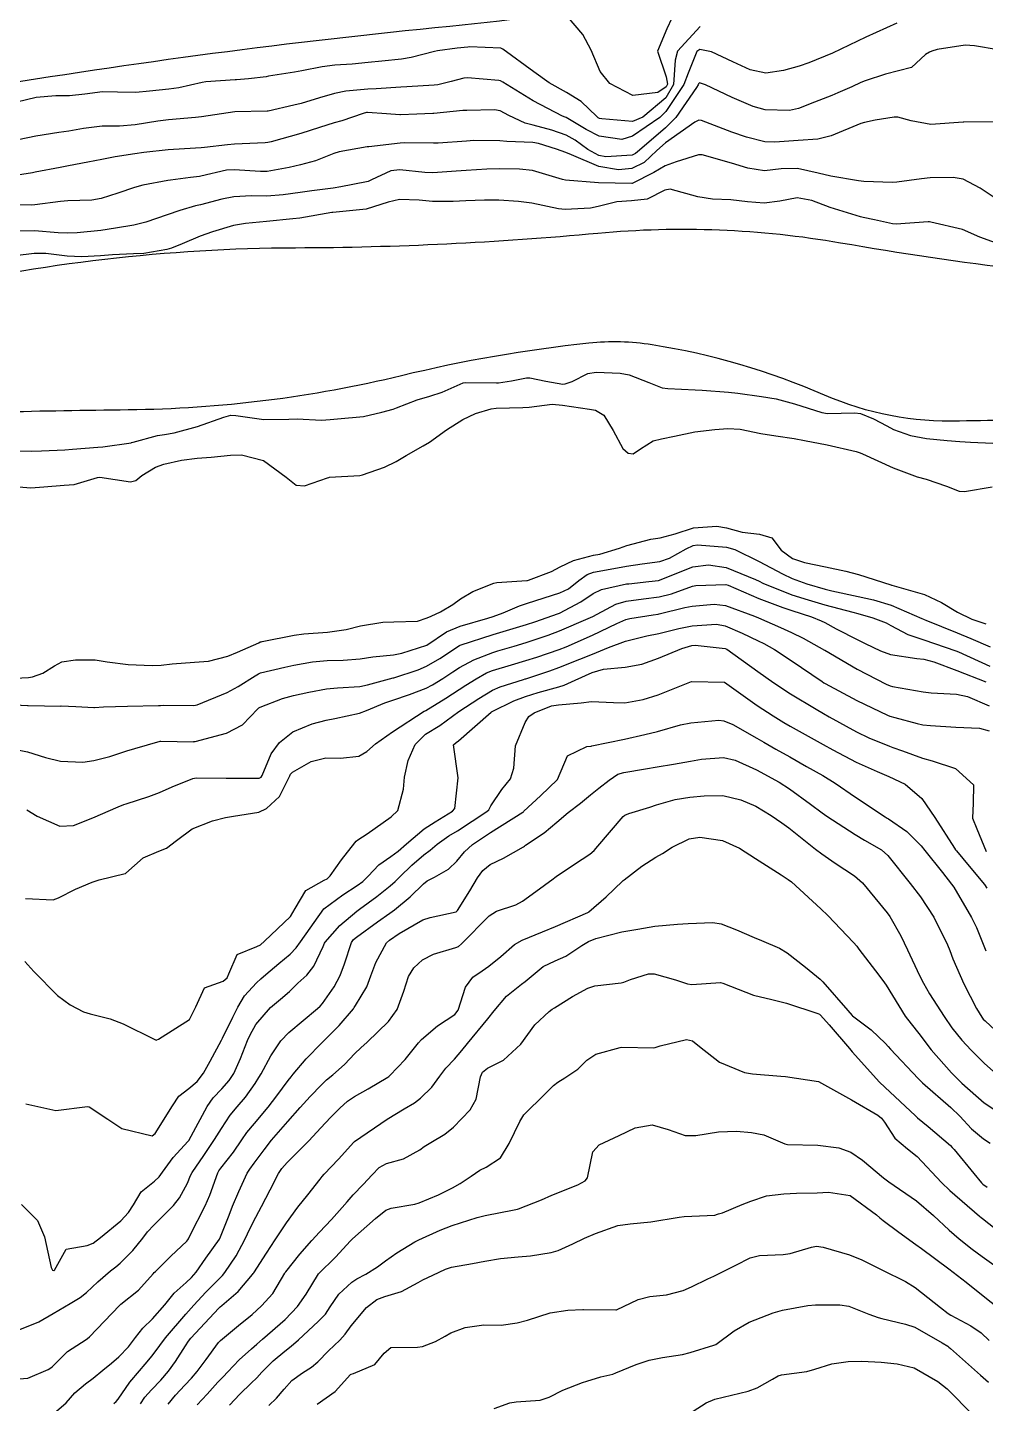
# Model space of a CAD drawing. Header units: metres. Extents: x 318500 to 325275, y 7408834 to 7428799.
# Drawn here: x 320016.1 to 320073.9, y 7412889 to 7412971.9 of the extents above; entities that cross this region are included whole.
import ezdxf

# ---------------------------------------------------------------- set-up
doc = ezdxf.new("R2010")
doc.units = ezdxf.units.M
doc.header["$MEASUREMENT"] = 0
for name, color, linetype in [('Curvas de Nivel 1m', 11, 'Continuous'), ('Curvas de Nivel 5m', 15, 'Continuous'), ('Hidrografia', 140, 'Continuous'), ('Vias Secundárias', 230, 'Continuous')]:
    doc.layers.add(name, color=color, linetype=linetype)

msp = doc.modelspace()

# ---------------------------------------------------------------- linework, layer by layer
at = {"layer": 'Curvas de Nivel 1m', "flags": 128}
for points, elevation in [([(320054.967, 7412972.516), (320054.673, 7412971.862), (320054.112, 7412970.528), (320054.637, 7412968.968), (320054.703, 7412968.519), (320054.628, 7412968.371), (320054.122, 7412968.027), (320052.62, 7412967.853), (320051.232, 7412968.564), (320050.641, 7412969.297), (320050.094, 7412970.578), (320049.607, 7412971.524), (320048.68, 7412972.6)], 722), ([(320056.675, 7412971.997), (320055.314, 7412970.51), (320055.18, 7412969.984), (320055.079, 7412968.513), (320054.618, 7412967.701), (320053.213, 7412966.541), (320052.597, 7412966.28), (320050.737, 7412966.43), (320050.599, 7412966.462), (320050.527, 7412966.499), (320050.437, 7412966.572), (320049.505, 7412967.478), (320048.621, 7412968.024), (320047.562, 7412968.616), (320046.64, 7412969.277), (320044.769, 7412970.649), (320044.66, 7412970.69), (320042.758, 7412970.776), (320042.661, 7412970.769), (320042.017, 7412970.69), (320040.83, 7412970.535), (320040.657, 7412970.5), (320039.238, 7412970.137), (320038.65, 7412970.042), (320037.48, 7412969.915), (320036.646, 7412969.833), (320035.675, 7412969.744), (320034.643, 7412969.67), (320033.86, 7412969.579), (320032.638, 7412969.334), (320032.198, 7412969.256), (320030.632, 7412969.005), (320030.494, 7412968.98), (320029.421, 7412968.858), (320028.703, 7412968.795), (320028.629, 7412968.789), (320026.853, 7412968.661), (320026.626, 7412968.627), (320025.216, 7412968.316), (320024.62, 7412968.237), (320023.442, 7412968.113), (320022.616, 7412968.025), (320021.522, 7412968.05), (320020.616, 7412968.06), (320019.546, 7412967.918), (320018.612, 7412967.822), (320017.791, 7412967.83), (320016.611, 7412967.725), (320014.851, 7412967.293)], 721), ([(320074.663, 7412970.6), (320073.242, 7412970.848), (320072.666, 7412970.888), (320070.975, 7412970.617), (320070.662, 7412970.514), (320070.516, 7412970.456), (320070.281, 7412970.314), (320069.436, 7412969.534), (320068.645, 7412969.328), (320067.857, 7412969.127), (320066.636, 7412968.735), (320066.373, 7412968.625), (320065.843, 7412968.372), (320064.996, 7412968.012), (320064.622, 7412967.854), (320063.582, 7412967.434), (320062.61, 7412967.058), (320062.08, 7412966.946), (320060.608, 7412966.989), (320059.878, 7412967.184), (320058.619, 7412967.729), (320057.007, 7412968.486), (320056.632, 7412968.605), (320056.58, 7412968.541), (320056.558, 7412968.491), (320056.456, 7412968.321), (320055.216, 7412966.511), (320054.594, 7412965.899), (320053.022, 7412964.543), (320052.787, 7412964.337), (320052.576, 7412964.254), (320050.991, 7412964.147), (320050.575, 7412964.221), (320049.897, 7412964.58), (320049.138, 7412965.144), (320048.589, 7412965.454), (320047.735, 7412965.752), (320046.594, 7412966.046), (320046.13, 7412966.17), (320045.137, 7412966.645), (320044.604, 7412966.914), (320044.273, 7412966.986), (320042.604, 7412966.949), (320042.355, 7412966.933), (320040.601, 7412966.763), (320040.553, 7412966.758), (320039.59, 7412966.72), (320038.599, 7412966.676), (320038.547, 7412966.678), (320037.744, 7412966.743), (320036.601, 7412966.829), (320036.541, 7412966.821), (320036.344, 7412966.763), (320035.051, 7412966.32), (320034.594, 7412966.188), (320033.706, 7412965.908), (320032.587, 7412965.548), (320030.786, 7412965.041), (320030.582, 7412965.002), (320030.436, 7412964.987), (320028.58, 7412964.904), (320028.161, 7412964.866), (320026.761, 7412964.704), (320026.577, 7412964.685), (320024.907, 7412964.583), (320024.575, 7412964.559), (320023.109, 7412964.398), (320022.571, 7412964.334), (320021.376, 7412964.15), (320020.565, 7412963.991), (320019.723, 7412963.822), (320018.559, 7412963.6), (320018.053, 7412963.51), (320016.553, 7412963.215), (320016.388, 7412963.187), (320015.485, 7412963.036)], 719), ([(320074.6, 7412966.25), (320072.6, 7412966.242), (320072.554, 7412966.235), (320070.598, 7412966.097), (320069.424, 7412966.322), (320068.603, 7412966.536), (320068.395, 7412966.541), (320067.235, 7412966.35), (320066.599, 7412966.222), (320066.387, 7412966.152), (320064.59, 7412965.415), (320063.774, 7412965.212), (320062.587, 7412965.132), (320061.184, 7412965.029), (320060.586, 7412965.053), (320059.469, 7412965.337), (320058.592, 7412965.635), (320056.753, 7412966.333), (320056.599, 7412966.362), (320056.35, 7412966.246), (320054.585, 7412964.994), (320054.076, 7412964.528), (320053.311, 7412963.796), (320052.563, 7412963.44), (320051.761, 7412963.353), (320050.565, 7412963.556), (320048.907, 7412964.263), (320048.577, 7412964.413), (320048.007, 7412964.606), (320046.915, 7412964.949), (320046.584, 7412965.005), (320045.015, 7412965.076), (320044.585, 7412965.105), (320043.032, 7412965.121), (320042.584, 7412965.095), (320040.862, 7412964.976), (320040.583, 7412964.968), (320038.841, 7412964.986), (320038.582, 7412964.977), (320036.685, 7412964.758), (320036.595, 7412964.744), (320036.58, 7412964.743), (320034.902, 7412964.449), (320034.573, 7412964.34), (320033.462, 7412963.902), (320032.563, 7412963.656), (320031.875, 7412963.506), (320030.556, 7412963.264), (320030.148, 7412963.252), (320028.558, 7412963.371), (320028.088, 7412963.336), (320026.551, 7412962.982), (320026.476, 7412962.967), (320025.917, 7412962.899), (320024.726, 7412962.738), (320024.547, 7412962.71), (320023.051, 7412962.427), (320022.54, 7412962.293), (320021.533, 7412961.957), (320020.53, 7412961.623), (320019.978, 7412961.528), (320018.527, 7412961.494), (320018.074, 7412961.457), (320016.523, 7412961.25), (320016.311, 7412961.235), (320014.523, 7412961.254)], 718), ([(320074.541, 7412961.618), (320073.585, 7412962.264), (320072.558, 7412962.793), (320071.954, 7412962.895), (320070.558, 7412962.87), (320070.045, 7412962.828), (320068.554, 7412962.615), (320068.29, 7412962.598), (320066.554, 7412962.652), (320066.228, 7412962.692), (320064.559, 7412962.98), (320063.793, 7412963.16), (320062.565, 7412963.436), (320061.575, 7412963.415), (320060.563, 7412963.308), (320059.559, 7412963.462), (320058.569, 7412963.756), (320056.798, 7412964.265), (320056.577, 7412964.264), (320055.227, 7412963.853), (320054.566, 7412963.606), (320053.884, 7412963.206), (320052.579, 7412962.54), (320052.559, 7412962.531), (320050.55, 7412962.57), (320048.552, 7412962.736), (320048.383, 7412962.772), (320046.561, 7412963.325), (320045.783, 7412963.41), (320044.562, 7412963.424), (320043.815, 7412963.407), (320042.56, 7412963.329), (320041.961, 7412963.284), (320040.557, 7412963.186), (320040.063, 7412963.202), (320038.56, 7412963.365), (320038.004, 7412963.292), (320036.839, 7412962.756), (320036.644, 7412962.663), (320036.548, 7412962.634), (320034.992, 7412962.326), (320034.542, 7412962.26), (320033.24, 7412962.099), (320032.538, 7412961.999), (320031.511, 7412961.85), (320030.534, 7412961.775), (320029.597, 7412961.786), (320028.533, 7412961.739), (320027.81, 7412961.591), (320026.526, 7412961.257), (320026.235, 7412961.183), (320025.286, 7412960.909), (320024.517, 7412960.653), (320023.234, 7412960.212), (320022.511, 7412960.028), (320021.392, 7412959.84), (320020.507, 7412959.706), (320019.081, 7412959.567), (320018.505, 7412959.541), (320017.941, 7412959.57), (320016.507, 7412959.691), (320015.13, 7412959.664)], 717), ([(320074.507, 7412958.964), (320073.55, 7412959.304), (320072.515, 7412959.765), (320070.61, 7412960.208), (320070.519, 7412960.216), (320070.434, 7412960.216), (320068.518, 7412960.092), (320068.293, 7412960.109), (320067.201, 7412960.35), (320066.522, 7412960.485), (320066.359, 7412960.525), (320064.531, 7412961.098), (320063.427, 7412961.506), (320062.539, 7412961.666), (320061.488, 7412961.474), (320060.534, 7412961.342), (320059.543, 7412961.441), (320058.536, 7412961.542), (320057.42, 7412961.593), (320056.539, 7412961.731), (320054.861, 7412962.199), (320054.544, 7412962.132), (320053.479, 7412961.587), (320052.534, 7412961.483), (320051.656, 7412961.43), (320050.529, 7412961.145), (320050.054, 7412961.05), (320048.526, 7412960.967), (320048.123, 7412961.008), (320046.531, 7412961.349), (320045.71, 7412961.455), (320044.533, 7412961.528), (320043.673, 7412961.523), (320042.532, 7412961.482), (320041.773, 7412961.445), (320040.531, 7412961.443), (320039.719, 7412961.526), (320038.533, 7412961.564), (320037.857, 7412961.413), (320036.524, 7412960.996), (320036.325, 7412960.96), (320034.52, 7412960.793), (320034.443, 7412960.781), (320032.516, 7412960.453), (320032.102, 7412960.403), (320030.514, 7412960.237), (320029.234, 7412960.131), (320028.511, 7412960.007), (320027.249, 7412959.621), (320026.505, 7412959.356), (320025.424, 7412958.906), (320024.777, 7412958.634), (320024.495, 7412958.555), (320023.103, 7412958.322), (320022.49, 7412958.286), (320021.21, 7412958.238), (320020.488, 7412958.177), (320019.361, 7412958.112), (320018.487, 7412958.154), (320017.192, 7412958.31), (320016.489, 7412958.32), (320015.35, 7412958.174)], 716), ([(320014.967, 7412946.404), (320016.331, 7412946.395), (320016.933, 7412946.411), (320018.332, 7412946.475), (320018.809, 7412946.517), (320020.335, 7412946.635), (320020.642, 7412946.659), (320022.339, 7412946.9), (320022.369, 7412946.91), (320022.462, 7412946.939), (320023.923, 7412947.345), (320024.345, 7412947.405), (320024.936, 7412947.501), (320026.35, 7412947.881), (320027.927, 7412948.438), (320028.357, 7412948.569), (320028.669, 7412948.544), (320030.355, 7412948.301), (320031.866, 7412948.328), (320032.355, 7412948.333), (320033.837, 7412948.27), (320034.355, 7412948.312), (320034.79, 7412948.341), (320036.357, 7412948.492), (320037.465, 7412948.743), (320038.162, 7412948.934), (320038.364, 7412949.007), (320039.594, 7412949.489), (320040.375, 7412949.709), (320041.113, 7412949.959), (320042.387, 7412950.506), (320042.529, 7412950.537), (320044.388, 7412950.512), (320044.517, 7412950.519), (320045.305, 7412950.636), (320046.198, 7412950.818), (320046.393, 7412950.807), (320047.373, 7412950.61), (320048.388, 7412950.443), (320048.541, 7412950.444), (320048.959, 7412950.591), (320049.898, 7412951.077), (320050.399, 7412951.16), (320051.848, 7412951.099), (320052.397, 7412950.996), (320053.584, 7412950.528), (320054.385, 7412950.212), (320054.727, 7412950.173), (320056.384, 7412950.097), (320056.799, 7412950.069), (320058.382, 7412949.941), (320058.954, 7412949.881), (320060.379, 7412949.696), (320061.263, 7412949.541), (320062.373, 7412949.245), (320064.028, 7412948.722), (320064.364, 7412948.663), (320066.023, 7412948.706), (320066.365, 7412948.663), (320067.137, 7412948.348), (320067.944, 7412947.924), (320068.354, 7412947.709), (320069.372, 7412947.336), (320070.349, 7412947.16), (320071.591, 7412947.044), (320072.347, 7412946.978), (320073.005, 7412946.928), (320074.346, 7412946.883)], 716), ([(320015.064, 7412944.273), (320016.297, 7412944.175), (320017.064, 7412944.247), (320018.3, 7412944.335), (320018.907, 7412944.384), (320020.308, 7412944.811), (320020.45, 7412944.826), (320022.304, 7412944.548), (320022.617, 7412944.625), (320022.982, 7412944.933), (320023.816, 7412945.426), (320024.32, 7412945.601), (320025.375, 7412945.853), (320026.326, 7412945.969), (320027.175, 7412946.029), (320028.329, 7412946.157), (320029.01, 7412946.173), (320030.325, 7412945.83), (320031.702, 7412944.819), (320032.303, 7412944.346), (320032.799, 7412944.306), (320034.187, 7412944.782), (320034.28, 7412944.811), (320034.311, 7412944.814), (320036.151, 7412944.923), (320036.313, 7412944.958), (320037.63, 7412945.431), (320038.326, 7412945.771), (320038.929, 7412946.123), (320039.973, 7412946.706), (320040.342, 7412946.937), (320041.364, 7412947.676), (320042.356, 7412948.311), (320043.127, 7412948.668), (320044.073, 7412948.946), (320044.365, 7412948.978), (320045.976, 7412949.016), (320046.367, 7412949.055), (320047.758, 7412949.217), (320048.369, 7412949.175), (320050.01, 7412948.931), (320050.364, 7412948.862), (320050.862, 7412948.562), (320051.435, 7412947.638), (320052.013, 7412946.545), (320052.336, 7412946.269), (320052.631, 7412946.241), (320053.078, 7412946.533), (320053.849, 7412947.021), (320054.346, 7412947.129), (320055.133, 7412947.293), (320056.351, 7412947.559), (320057.576, 7412947.695), (320058.353, 7412947.759), (320059.09, 7412947.716), (320060.35, 7412947.463), (320061.241, 7412947.318), (320062.347, 7412947.156), (320062.978, 7412947.032), (320064.344, 7412946.766), (320066.087, 7412946.363), (320066.339, 7412946.288), (320066.468, 7412946.228), (320068.326, 7412945.382), (320069.779, 7412944.847), (320070.316, 7412944.699), (320071.548, 7412944.288), (320072.306, 7412943.985), (320072.626, 7412943.954), (320074.31, 7412944.25)], 717), ([(320014.521, 7412932.667), (320016.146, 7412932.738), (320016.389, 7412932.775), (320017.019, 7412933.011), (320017.712, 7412933.449), (320018.16, 7412933.677), (320018.976, 7412933.801), (320020.162, 7412933.8), (320020.892, 7412933.69), (320022.159, 7412933.515), (320023.617, 7412933.467), (320024.159, 7412933.488), (320024.807, 7412933.558), (320026.162, 7412933.669), (320027.013, 7412933.727), (320028.167, 7412934.021), (320028.756, 7412934.269), (320030.052, 7412934.841), (320030.136, 7412934.885), (320030.181, 7412934.893), (320030.246, 7412934.904), (320032.185, 7412935.299), (320032.754, 7412935.37), (320034.187, 7412935.475), (320035.316, 7412935.642), (320036.191, 7412935.861), (320037.538, 7412936.084), (320038.194, 7412936.094), (320039.632, 7412936.146), (320040.196, 7412936.333), (320040.451, 7412936.444), (320041.016, 7412936.692), (320041.751, 7412937.14), (320042.212, 7412937.479), (320042.964, 7412937.924), (320044.227, 7412938.428), (320044.411, 7412938.464), (320046.23, 7412938.595), (320046.251, 7412938.598), (320046.323, 7412938.619), (320047.704, 7412939.139), (320048.242, 7412939.406), (320049.029, 7412939.807), (320050.253, 7412940.116), (320050.632, 7412940.187), (320051.813, 7412940.547), (320052.262, 7412940.711), (320053.699, 7412941.093), (320054.266, 7412941.158), (320055.176, 7412941.413), (320056.273, 7412941.761), (320057.68, 7412941.875), (320058.273, 7412941.764), (320059.206, 7412941.515), (320060.269, 7412941.388), (320061.002, 7412941.163), (320061.579, 7412940.42), (320062.253, 7412939.928), (320062.969, 7412939.68), (320064.246, 7412939.421), (320065.462, 7412939.147), (320066.239, 7412938.946), (320068.183, 7412938.331), (320068.23, 7412938.317), (320068.246, 7412938.313), (320070.222, 7412937.755), (320071.247, 7412937.258), (320072.206, 7412936.681), (320073.072, 7412936.267), (320073.918, 7412935.975)], 718), ([(320014.121, 7412931.148), (320016.089, 7412931.052), (320016.12, 7412931.052), (320018.102, 7412931.019), (320018.12, 7412931.022), (320019.01, 7412930.987), (320020.089, 7412930.939), (320020.12, 7412930.939), (320020.67, 7412930.962), (320022.121, 7412931.005), (320023.988, 7412931.056), (320024.122, 7412931.058), (320024.266, 7412931.062), (320026.122, 7412931.043), (320026.321, 7412931.085), (320028.135, 7412931.842), (320028.793, 7412932.201), (320029.816, 7412932.843), (320030.026, 7412932.967), (320030.153, 7412933.014), (320031.611, 7412933.365), (320032.16, 7412933.483), (320033.28, 7412933.677), (320034.165, 7412933.761), (320035.146, 7412933.789), (320036.167, 7412933.876), (320036.936, 7412933.981), (320038.171, 7412934.111), (320038.68, 7412934.215), (320040.18, 7412934.687), (320041.377, 7412935.499), (320042.192, 7412935.832), (320043.871, 7412936.329), (320044.198, 7412936.427), (320044.792, 7412936.641), (320045.776, 7412937.057), (320046.209, 7412937.211), (320047.269, 7412937.555), (320048.219, 7412937.844), (320048.732, 7412938.083), (320049.357, 7412938.583), (320049.852, 7412938.96), (320050.238, 7412939.087), (320051.48, 7412939.313), (320052.244, 7412939.461), (320053.184, 7412939.593), (320054.248, 7412939.738), (320054.825, 7412939.937), (320055.835, 7412940.496), (320056.262, 7412940.699), (320056.511, 7412940.735), (320058.261, 7412940.603), (320058.775, 7412940.455), (320060.249, 7412939.737), (320061.658, 7412939), (320062.235, 7412938.719), (320063.115, 7412938.397), (320064.225, 7412938.072), (320064.629, 7412937.971), (320066.219, 7412937.621), (320067.145, 7412937.417), (320068.212, 7412937.098), (320070.061, 7412936.302), (320070.153, 7412936.254), (320070.199, 7412936.24), (320070.297, 7412936.201), (320072.192, 7412935.434), (320073.022, 7412935.101), (320074.183, 7412934.6)], 719), ([(320016.037, 7412924.749), (320016.668, 7412924.379), (320018.028, 7412923.768), (320018.857, 7412923.816), (320020.033, 7412924.278), (320021.568, 7412924.947), (320021.902, 7412925.082), (320022.043, 7412925.126), (320023.415, 7412925.561), (320024.053, 7412925.807), (320024.819, 7412926.148), (320026.066, 7412926.656), (320026.266, 7412926.688), (320028.067, 7412926.667), (320028.26, 7412926.665), (320030.067, 7412926.672), (320030.179, 7412926.728), (320030.241, 7412926.837), (320030.786, 7412928.133), (320031.285, 7412928.822), (320032.106, 7412929.459), (320033.27, 7412929.951), (320034.114, 7412930.168), (320034.627, 7412930.263), (320036.118, 7412930.586), (320036.554, 7412930.753), (320037.661, 7412931.203), (320038.13, 7412931.365), (320039.134, 7412931.716), (320040.141, 7412932.096), (320040.535, 7412932.305), (320041.145, 7412932.69), (320041.755, 7412933.085), (320042.16, 7412933.346), (320043.02, 7412933.814), (320044.174, 7412934.256), (320044.475, 7412934.346), (320045.46, 7412934.631), (320046.182, 7412934.847), (320047.507, 7412935.286), (320048.189, 7412935.546), (320049.922, 7412936.299), (320050.199, 7412936.428), (320050.463, 7412936.566), (320051.593, 7412937.165), (320052.212, 7412937.338), (320053.266, 7412937.478), (320054.216, 7412937.606), (320054.942, 7412937.786), (320056.226, 7412938.247), (320056.426, 7412938.288), (320058.228, 7412938.347), (320058.371, 7412938.315), (320060.216, 7412937.507), (320061.668, 7412936.958), (320062.206, 7412936.777), (320063.395, 7412936.392), (320063.979, 7412936.165), (320064.197, 7412936.052), (320064.889, 7412935.678), (320066.187, 7412935.018), (320066.63, 7412934.799), (320067.573, 7412934.339), (320068.177, 7412934.128), (320069.751, 7412933.884), (320070.173, 7412933.84), (320070.78, 7412933.685), (320072.163, 7412933.168), (320073.925, 7412932.481)], 721), ([(320015.966, 7412919.42), (320017.629, 7412919.339), (320017.967, 7412919.448), (320018.981, 7412919.979), (320019.981, 7412920.396), (320020.412, 7412920.535), (320021.99, 7412920.91), (320022.01, 7412920.92), (320022.023, 7412920.94), (320023.064, 7412921.87), (320024.01, 7412922.274), (320024.479, 7412922.447), (320025.077, 7412922.904), (320026.027, 7412923.611), (320027.255, 7412924.094), (320028.034, 7412924.292), (320028.516, 7412924.374), (320030.038, 7412924.626), (320030.504, 7412924.833), (320031.301, 7412925.572), (320031.921, 7412926.812), (320031.968, 7412926.916), (320032.073, 7412927.03), (320033.207, 7412927.67), (320034.087, 7412927.892), (320034.977, 7412927.881), (320036.088, 7412927.992), (320036.563, 7412928.283), (320037.097, 7412928.745), (320038.107, 7412929.465), (320040.031, 7412930.701), (320040.092, 7412930.729), (320040.121, 7412930.744), (320041.326, 7412931.494), (320042.14, 7412932.016), (320042.544, 7412932.274), (320043.167, 7412932.665), (320043.792, 7412933.019), (320044.158, 7412933.164), (320045.297, 7412933.499), (320046.167, 7412933.756), (320046.819, 7412933.965), (320048.177, 7412934.432), (320048.593, 7412934.594), (320050.187, 7412935.302), (320051.65, 7412936.003), (320052.197, 7412936.244), (320052.428, 7412936.308), (320053.84, 7412936.524), (320054.156, 7412936.565), (320054.201, 7412936.575), (320055.75, 7412936.954), (320056.208, 7412937.048), (320057.52, 7412937.161), (320058.209, 7412937.076), (320059.955, 7412936.442), (320060.199, 7412936.337), (320061.534, 7412935.761), (320062.19, 7412935.455), (320062.891, 7412935.103), (320064.18, 7412934.397), (320064.212, 7412934.38), (320066.163, 7412933.236), (320067.911, 7412932.334), (320068.149, 7412932.231), (320068.286, 7412932.19), (320070.144, 7412931.87), (320070.623, 7412931.815), (320072.142, 7412931.726), (320072.814, 7412931.596), (320074.132, 7412931.024)], 722), ([(320015.919, 7412915.612), (320016.477, 7412915.014), (320017.889, 7412913.569), (320018.668, 7412912.988), (320019.473, 7412912.573), (320019.875, 7412912.448), (320021.072, 7412912.152), (320021.869, 7412911.845), (320023.738, 7412910.921), (320023.859, 7412910.873), (320023.9, 7412910.878), (320023.999, 7412910.918), (320025.872, 7412912.108), (320026.238, 7412912.885), (320026.759, 7412914.015), (320027.903, 7412914.416), (320028.136, 7412914.628), (320028.231, 7412914.857), (320028.742, 7412916.037), (320029.935, 7412916.525), (320030.149, 7412916.624), (320030.386, 7412916.833), (320031.955, 7412918.333), (320032.243, 7412918.806), (320032.88, 7412919.893), (320033.986, 7412920.518), (320034.165, 7412920.601), (320034.356, 7412920.776), (320035.034, 7412921.74), (320035.846, 7412922.762), (320035.921, 7412922.861), (320036.022, 7412922.952), (320036.59, 7412923.316), (320038.036, 7412924.345), (320038.43, 7412924.724), (320038.779, 7412926), (320038.834, 7412926.719), (320039.062, 7412927.739), (320039.475, 7412928.709), (320040.106, 7412929.323), (320040.962, 7412929.841), (320042.12, 7412930.68), (320043.326, 7412931.469), (320044.14, 7412931.967), (320044.606, 7412932.18), (320046.014, 7412932.622), (320046.118, 7412932.653), (320046.151, 7412932.662), (320047.618, 7412933.145), (320048.161, 7412933.337), (320049.428, 7412933.84), (320050.174, 7412934.141), (320051.156, 7412934.555), (320052.184, 7412934.939), (320053.458, 7412935.257), (320054.189, 7412935.403), (320055.396, 7412935.705), (320056.194, 7412935.86), (320057.676, 7412935.949), (320058.194, 7412935.862), (320059.222, 7412935.417), (320060.185, 7412934.95), (320060.533, 7412934.785), (320061.175, 7412934.425), (320062.17, 7412933.765), (320064.036, 7412932.497), (320064.151, 7412932.422), (320064.221, 7412932.379), (320066.135, 7412931.361), (320067.993, 7412930.461), (320068.121, 7412930.415), (320068.422, 7412930.325), (320069.781, 7412929.969), (320070.116, 7412929.893), (320070.575, 7412929.836), (320072.115, 7412929.748), (320073.543, 7412929.687), (320074.113, 7412929.521)], 723), ([(320015.99, 7412907.018), (320017.796, 7412906.621), (320019.699, 7412906.872), (320019.799, 7412906.854), (320020.938, 7412906.1), (320021.786, 7412905.529), (320023.613, 7412905.091), (320023.783, 7412905.231), (320024.836, 7412906.904), (320025.222, 7412907.486), (320025.816, 7412907.94), (320026.323, 7412908.382), (320026.698, 7412908.877), (320027.104, 7412909.608), (320027.797, 7412910.861), (320027.861, 7412910.979), (320028.484, 7412912.244), (320028.776, 7412912.851), (320029.191, 7412913.546), (320029.902, 7412914.33), (320030.174, 7412914.568), (320030.475, 7412914.832), (320031.245, 7412915.496), (320031.929, 7412916.062), (320032.297, 7412916.442), (320032.556, 7412916.801), (320033.96, 7412918.78), (320035.119, 7412919.622), (320035.981, 7412920.19), (320036.314, 7412920.427), (320036.637, 7412920.75), (320037.292, 7412921.45), (320038.008, 7412921.934), (320038.463, 7412922.273), (320038.949, 7412922.716), (320040.029, 7412923.606), (320040.686, 7412924.041), (320041.725, 7412924.683), (320041.877, 7412924.847), (320042.07, 7412926.68), (320041.805, 7412928.683), (320041.954, 7412928.829), (320042.102, 7412928.926), (320044.07, 7412930.651), (320044.097, 7412930.674), (320044.121, 7412930.685), (320045.435, 7412931.326), (320046.134, 7412931.585), (320046.914, 7412931.836), (320048.144, 7412932.179), (320048.465, 7412932.276), (320049.145, 7412932.585), (320050.157, 7412933.045), (320050.84, 7412933.239), (320052.162, 7412933.362), (320053.158, 7412933.537), (320054.171, 7412933.906), (320055.565, 7412934.499), (320056.182, 7412934.68), (320056.389, 7412934.694), (320058.18, 7412934.496), (320058.282, 7412934.459), (320060.16, 7412933.111), (320061.124, 7412932.425), (320062.14, 7412931.759), (320063.687, 7412930.826), (320064.123, 7412930.57), (320064.46, 7412930.377), (320066.111, 7412929.472), (320066.866, 7412929.107), (320068.103, 7412928.598), (320068.3, 7412928.525), (320068.9, 7412928.318), (320070.094, 7412927.883), (320070.682, 7412927.704), (320072.085, 7412927.26), (320073.184, 7412926.263), (320073.154, 7412925.163), (320073.119, 7412924.264), (320073.382, 7412923.608), (320073.935, 7412922.251)], 724), ([(320015.624, 7412893.418), (320016.767, 7412893.87), (320017.634, 7412894.382), (320018.661, 7412894.985), (320019.273, 7412895.348), (320019.65, 7412895.65), (320020.328, 7412896.292), (320021.104, 7412896.948), (320021.423, 7412897.194), (320021.677, 7412897.409), (320022.44, 7412898.181), (320023.04, 7412898.927), (320023.333, 7412899.295), (320023.708, 7412899.711), (320024.89, 7412900.902), (320025.26, 7412901.364), (320025.74, 7412902.248), (320025.931, 7412902.703), (320026.03, 7412902.886), (320026.731, 7412903.91), (320027.381, 7412904.866), (320027.787, 7412905.528), (320028.313, 7412906.336), (320028.745, 7412906.851), (320029.236, 7412907.418), (320029.821, 7412908.261), (320030.056, 7412908.607), (320030.193, 7412908.835), (320030.762, 7412909.911), (320031.372, 7412910.817), (320031.865, 7412911.336), (320033.587, 7412912.784), (320033.742, 7412912.922), (320033.885, 7412913.08), (320034.584, 7412914.089), (320034.946, 7412914.77), (320035.214, 7412915.474), (320035.648, 7412916.763), (320035.764, 7412916.939), (320035.943, 7412917.087), (320037.212, 7412918), (320037.958, 7412918.535), (320038.234, 7412918.726), (320039.179, 7412919.505), (320039.984, 7412920.286), (320040.216, 7412920.468), (320040.647, 7412920.693), (320041.497, 7412921.185), (320042.005, 7412921.663), (320042.457, 7412922.229), (320042.94, 7412922.666), (320044.027, 7412923.386), (320045.981, 7412924.621), (320046.015, 7412924.646), (320046.041, 7412924.673), (320047.054, 7412925.611), (320048.07, 7412926.578), (320048.672, 7412928.011), (320049.844, 7412928.574), (320050.1, 7412928.601), (320050.14, 7412928.609), (320052.105, 7412929.019), (320053.34, 7412929.295), (320054.11, 7412929.491), (320055.495, 7412929.88), (320056.115, 7412930.005), (320057.817, 7412930.165), (320058.117, 7412930.134), (320058.659, 7412929.91), (320060.106, 7412929.081), (320060.517, 7412928.846), (320061.252, 7412928.423), (320062.093, 7412927.946), (320063.1, 7412927.379), (320064.077, 7412926.829), (320064.826, 7412926.372), (320066.058, 7412925.527), (320067.846, 7412924.333), (320067.972, 7412924.264), (320068.039, 7412924.223), (320069.163, 7412923.445), (320070.023, 7412922.583), (320070.249, 7412922.298), (320071.306, 7412920.982), (320071.855, 7412920.281), (320071.987, 7412920.087), (320073.057, 7412918.264), (320073.351, 7412917.656), (320073.919, 7412916.25)], 726), ([(320015.581, 7412890.437), (320016.114, 7412890.482), (320017.33, 7412891.003), (320017.496, 7412891.097), (320017.593, 7412891.183), (320018.51, 7412892.083), (320019.618, 7412892.816), (320019.711, 7412892.876), (320019.823, 7412892.967), (320021.639, 7412894.867), (320021.672, 7412894.908), (320021.713, 7412894.939), (320022.791, 7412895.791), (320023.668, 7412896.762), (320023.737, 7412896.851), (320023.802, 7412896.918), (320024.743, 7412897.845), (320025.698, 7412898.74), (320025.765, 7412898.823), (320025.804, 7412898.888), (320025.912, 7412899.096), (320026.804, 7412900.874), (320027.082, 7412901.518), (320027.568, 7412902.863), (320027.633, 7412902.98), (320027.754, 7412903.143), (320028.509, 7412904.112), (320029.018, 7412904.848), (320029.333, 7412905.297), (320029.79, 7412905.845), (320030.614, 7412906.828), (320031.125, 7412907.505), (320031.824, 7412908.442), (320031.991, 7412908.644), (320032.124, 7412908.806), (320032.894, 7412909.744), (320033.859, 7412910.704), (320033.899, 7412910.74), (320033.938, 7412910.779), (320034.896, 7412911.744), (320035.756, 7412912.761), (320035.805, 7412912.837), (320035.883, 7412912.964), (320036.562, 7412914.088), (320036.814, 7412914.746), (320037.108, 7412915.557), (320037.76, 7412916.733), (320037.942, 7412916.906), (320038.52, 7412917.295), (320039.954, 7412918.119), (320040.384, 7412918.268), (320041.959, 7412918.615), (320042.044, 7412918.679), (320042.771, 7412919.875), (320043.246, 7412920.661), (320043.562, 7412921.091), (320044.002, 7412921.451), (320044.804, 7412921.842), (320046.019, 7412922.523), (320046.072, 7412922.567), (320046.15, 7412922.619), (320047.26, 7412923.375), (320048.034, 7412924.016), (320048.721, 7412924.59), (320049.463, 7412925.165), (320050.056, 7412925.658), (320050.561, 7412926.064), (320051.184, 7412926.553), (320051.717, 7412926.904), (320052.077, 7412927.017), (320053.384, 7412927.223), (320054.082, 7412927.342), (320055.079, 7412927.511), (320056.088, 7412927.694), (320056.764, 7412927.806), (320058.092, 7412927.907), (320058.787, 7412927.755), (320060.081, 7412927.167), (320061.451, 7412926.419), (320062.064, 7412926.02), (320063.347, 7412925.094), (320064.043, 7412924.587), (320064.334, 7412924.377), (320066.029, 7412923.263), (320066.602, 7412922.927), (320067.634, 7412922.336), (320068.015, 7412922), (320069.362, 7412920.309), (320069.978, 7412919.501), (320070.789, 7412918.292), (320071.608, 7412916.619), (320071.743, 7412916.282), (320071.932, 7412915.777), (320072.585, 7412914.27), (320073.362, 7412912.784), (320073.678, 7412912.253), (320073.765, 7412912.138), (320073.878, 7412912.028), (320074.804, 7412911.171)], 727), ([(320017.552, 7412888.242), (320018.422, 7412888.987), (320018.95, 7412889.598), (320019.578, 7412890.137), (320020.058, 7412890.488), (320020.623, 7412890.955), (320021.156, 7412891.387), (320021.602, 7412891.766), (320022.176, 7412892.37), (320022.6, 7412892.93), (320023.048, 7412893.503), (320023.631, 7412894.065), (320024.371, 7412894.909), (320024.937, 7412895.614), (320025.66, 7412896.255), (320025.991, 7412896.559), (320026.257, 7412896.881), (320026.841, 7412897.715), (320027.676, 7412898.86), (320027.7, 7412898.909), (320028.251, 7412900.318), (320028.468, 7412900.853), (320028.838, 7412901.744), (320029.352, 7412902.844), (320029.507, 7412903.089), (320029.759, 7412903.437), (320030.362, 7412904.241), (320030.818, 7412904.824), (320031.792, 7412905.963), (320032.54, 7412906.799), (320033.138, 7412907.462), (320033.821, 7412908.181), (320034.138, 7412908.464), (320034.522, 7412908.773), (320035.211, 7412909.395), (320035.85, 7412910.063), (320036.205, 7412910.405), (320036.585, 7412910.749), (320037.873, 7412912), (320038.397, 7412912.722), (320038.8, 7412913.813), (320039.073, 7412914.713), (320039.392, 7412915.234), (320039.925, 7412915.717), (320040.58, 7412916.044), (320041.937, 7412916.447), (320042.095, 7412916.521), (320042.279, 7412916.675), (320043.957, 7412918.366), (320044.388, 7412918.644), (320045.56, 7412919.032), (320045.969, 7412919.243), (320046.762, 7412919.828), (320047.806, 7412920.602), (320047.91, 7412920.682), (320047.992, 7412920.746), (320049.097, 7412921.49), (320050.013, 7412922.075), (320050.277, 7412922.305), (320050.503, 7412922.563), (320052.038, 7412924.363), (320052.138, 7412924.44), (320052.381, 7412924.537), (320053.643, 7412924.927), (320054.048, 7412925.051), (320055.182, 7412925.374), (320056.056, 7412925.524), (320056.922, 7412925.612), (320058.057, 7412925.614), (320059.145, 7412925.357), (320060.048, 7412924.971), (320060.97, 7412924.426), (320061.602, 7412923.983), (320062.033, 7412923.677), (320062.745, 7412923.117), (320063.641, 7412922.386), (320064.016, 7412922.101), (320064.83, 7412921.549), (320065.996, 7412920.771), (320066.486, 7412920.353), (320067.963, 7412918.549), (320068.119, 7412918.328), (320068.792, 7412917.161), (320069.193, 7412916.311), (320069.917, 7412914.774), (320070.165, 7412914.297), (320070.531, 7412913.664), (320071.402, 7412912.285), (320071.873, 7412911.617), (320072.468, 7412910.873), (320073.034, 7412910.262), (320073.848, 7412909.462), (320075.235, 7412908.229)], 728), ([(320021.295, 7412888.944), (320021.434, 7412889.069), (320021.564, 7412889.22), (320022.268, 7412890.245), (320022.836, 7412890.928), (320023.194, 7412891.326), (320023.603, 7412891.816), (320024.077, 7412892.449), (320024.421, 7412892.908), (320025.635, 7412894.342), (320026.119, 7412894.883), (320026.852, 7412895.672), (320027.665, 7412896.496), (320027.847, 7412896.679), (320028.001, 7412896.857), (320028.67, 7412897.866), (320029.204, 7412898.845), (320029.363, 7412899.184), (320029.71, 7412899.885), (320030.214, 7412900.833), (320030.724, 7412901.837), (320031.244, 7412902.818), (320031.444, 7412903.125), (320031.76, 7412903.485), (320032.43, 7412904.14), (320033.07, 7412904.791), (320033.788, 7412905.568), (320034.377, 7412906.192), (320034.939, 7412906.769), (320035.394, 7412907.177), (320035.811, 7412907.461), (320036.637, 7412907.928), (320037.829, 7412908.632), (320037.889, 7412908.669), (320037.956, 7412908.728), (320038.869, 7412909.691), (320039.693, 7412910.703), (320039.862, 7412910.901), (320040.822, 7412911.739), (320041.877, 7412912.419), (320042.072, 7412912.677), (320042.515, 7412914.057), (320042.964, 7412914.664), (320043.517, 7412915.055), (320043.92, 7412915.334), (320044.658, 7412915.91), (320045.486, 7412916.627), (320045.943, 7412916.905), (320047.16, 7412917.396), (320047.951, 7412917.727), (320049.901, 7412918.571), (320049.941, 7412918.59), (320049.961, 7412918.605), (320051.011, 7412919.518), (320051.989, 7412920.453), (320052.036, 7412920.493), (320052.093, 7412920.539), (320053.161, 7412921.37), (320054.011, 7412921.906), (320054.403, 7412922.125), (320054.99, 7412922.505), (320056.025, 7412923.004), (320056.657, 7412923.111), (320058.024, 7412922.903), (320059.051, 7412922.45), (320060.011, 7412921.829), (320061.579, 7412920.833), (320061.992, 7412920.566), (320062.196, 7412920.407), (320063.966, 7412918.795), (320064.384, 7412918.376), (320065.944, 7412916.763), (320066.127, 7412916.543), (320066.265, 7412916.355), (320067.461, 7412914.793), (320067.81, 7412914.331), (320067.908, 7412914.175), (320069.051, 7412912.312), (320069.414, 7412911.845), (320069.87, 7412911.263), (320070.615, 7412910.292), (320071.839, 7412908.903), (320072.463, 7412908.271), (320073.813, 7412907.086), (320075.13, 7412906.23)], 729), ([(320024.57, 7412888.905), (320025.02, 7412889.446), (320025.577, 7412890.05), (320025.981, 7412890.487), (320026.316, 7412890.879), (320026.861, 7412891.611), (320027.617, 7412892.628), (320027.726, 7412892.751), (320027.848, 7412892.858), (320028.83, 7412893.646), (320029.635, 7412894.328), (320030.212, 7412894.831), (320030.885, 7412895.588), (320031.617, 7412896.811), (320031.636, 7412896.845), (320031.671, 7412896.891), (320032.527, 7412897.958), (320033.252, 7412898.787), (320033.705, 7412899.285), (320034.43, 7412900.056), (320035.073, 7412900.766), (320035.369, 7412901.12), (320035.732, 7412901.527), (320036.335, 7412902.158), (320036.892, 7412902.743), (320037.315, 7412903.178), (320037.761, 7412903.432), (320038.779, 7412903.7), (320039.773, 7412904.254), (320040.018, 7412904.456), (320040.42, 7412904.694), (320041.282, 7412905.188), (320041.789, 7412905.627), (320042.811, 7412906.665), (320043.168, 7412907.301), (320043.422, 7412908.656), (320043.553, 7412908.936), (320043.838, 7412909.17), (320044.817, 7412909.664), (320045.86, 7412910.62), (320046.695, 7412911.789), (320047.561, 7412912.603), (320047.748, 7412912.735), (320047.883, 7412912.824), (320048.975, 7412913.503), (320049.902, 7412914.01), (320050.331, 7412914.136), (320051.907, 7412914.326), (320052.073, 7412914.373), (320052.484, 7412914.534), (320053.566, 7412914.872), (320053.915, 7412914.867), (320055.189, 7412914.501), (320055.907, 7412914.261), (320056.177, 7412914.215), (320057.908, 7412914.342), (320058.056, 7412914.31), (320059.897, 7412913.584), (320061.001, 7412913.316), (320061.89, 7412913.087), (320063.792, 7412912.471), (320063.881, 7412912.43), (320063.936, 7412912.379), (320064.458, 7412911.791), (320065.691, 7412910.362), (320065.857, 7412910.17), (320067.504, 7412908.335), (320067.825, 7412908.021), (320069.676, 7412906.302), (320069.738, 7412906.239), (320069.799, 7412906.182), (320070.432, 7412905.655), (320071.782, 7412904.507), (320071.899, 7412904.396), (320072.009, 7412904.277), (320073.187, 7412902.83), (320073.667, 7412902.251), (320073.749, 7412902.171), (320074.003, 7412901.989)], 731), ([(320026.324, 7412888.879), (320026.921, 7412889.518), (320027.581, 7412890.228), (320027.891, 7412890.551), (320028.171, 7412890.854), (320028.862, 7412891.587), (320029.611, 7412892.252), (320029.925, 7412892.526), (320030.264, 7412892.83), (320031.632, 7412894.021), (320032.38, 7412894.799), (320032.898, 7412895.545), (320033.652, 7412896.78), (320034.677, 7412897.778), (320035.585, 7412898.761), (320035.639, 7412898.823), (320035.701, 7412898.88), (320037.078, 7412900.104), (320037.719, 7412900.603), (320038.027, 7412900.725), (320039.453, 7412900.975), (320039.725, 7412901.047), (320040.881, 7412901.541), (320041.739, 7412901.967), (320042.2, 7412902.216), (320042.867, 7412902.663), (320043.391, 7412903.02), (320043.758, 7412903.198), (320044.628, 7412903.776), (320045.162, 7412904.629), (320045.793, 7412905.967), (320046.049, 7412906.366), (320046.296, 7412906.615), (320047.058, 7412907.361), (320047.823, 7412908.133), (320048.083, 7412908.34), (320048.518, 7412908.59), (320049.292, 7412909.124), (320049.846, 7412909.656), (320050.384, 7412910.03), (320051.858, 7412910.431), (320051.955, 7412910.442), (320053.858, 7412910.411), (320053.962, 7412910.414), (320054.277, 7412910.514), (320055.864, 7412910.913), (320056.212, 7412910.833), (320056.633, 7412910.478), (320057.846, 7412909.544), (320059.36, 7412908.922), (320059.836, 7412908.831), (320061.551, 7412908.697), (320061.834, 7412908.678), (320063.83, 7412908.38), (320065.814, 7412907.27), (320067.396, 7412906.336), (320067.628, 7412906.162), (320067.796, 7412905.914), (320068.43, 7412904.964), (320069.195, 7412904.309), (320069.773, 7412903.846), (320071.244, 7412902.285), (320071.743, 7412901.805), (320073.547, 7412900.253), (320073.641, 7412900.173), (320073.719, 7412900.109), (320074.757, 7412899.281)], 732), ([(320028.276, 7412888.853), (320028.895, 7412889.522), (320029.58, 7412890.175), (320029.92, 7412890.5), (320030.23, 7412890.83), (320030.904, 7412891.517), (320031.609, 7412892.108), (320032.005, 7412892.414), (320032.441, 7412892.798), (320033.631, 7412893.9), (320034.065, 7412894.346), (320034.353, 7412894.773), (320034.88, 7412895.539), (320035.663, 7412896.268), (320035.962, 7412896.46), (320036.501, 7412896.748), (320037.215, 7412897.199), (320037.682, 7412897.547), (320038.366, 7412898.043), (320039.459, 7412898.704), (320039.701, 7412898.825), (320040.987, 7412899.407), (320041.71, 7412899.686), (320043.221, 7412900.163), (320043.716, 7412900.285), (320045.463, 7412900.624), (320045.667, 7412900.675), (320045.721, 7412900.695), (320047.111, 7412901.225), (320047.734, 7412901.512), (320049.306, 7412902.139), (320049.747, 7412902.385), (320049.875, 7412902.568), (320050.213, 7412904.123), (320050.576, 7412904.558), (320051.786, 7412905.123), (320052.751, 7412905.57), (320053.792, 7412905.764), (320054.757, 7412905.473), (320055.786, 7412905.118), (320056.422, 7412905.116), (320057.789, 7412905.334), (320058.864, 7412905.375), (320059.789, 7412905.3), (320060.521, 7412905.163), (320061.782, 7412904.611), (320061.946, 7412904.572), (320063.782, 7412904.537), (320065.058, 7412904.367), (320065.776, 7412904.107), (320066.487, 7412903.631), (320067.754, 7412902.567), (320068.075, 7412902.325), (320069.733, 7412901.167), (320070.769, 7412900.29), (320071.711, 7412899.403), (320072.309, 7412898.874), (320073.09, 7412898.259), (320073.693, 7412897.817), (320075.1, 7412896.808)], 733), ([(320030.655, 7412888.824), (320031.11, 7412889.274), (320031.575, 7412889.824), (320032.048, 7412890.338), (320032.689, 7412890.794), (320033.232, 7412891.149), (320033.6, 7412891.465), (320034.261, 7412892.122), (320034.942, 7412892.767), (320035.263, 7412893.124), (320035.629, 7412893.634), (320036.553, 7412894.746), (320037.171, 7412895.214), (320037.65, 7412895.401), (320038.66, 7412895.71), (320039.663, 7412896.248), (320039.947, 7412896.416), (320040.541, 7412896.691), (320041.306, 7412897.053), (320041.678, 7412897.182), (320042.938, 7412897.404), (320043.683, 7412897.533), (320044.635, 7412897.686), (320045.688, 7412897.787), (320046.442, 7412897.859), (320047.692, 7412898.05), (320048.114, 7412898.174), (320048.997, 7412898.581), (320049.703, 7412898.915), (320050.357, 7412899.211), (320051.711, 7412899.678), (320052.452, 7412899.794), (320053.714, 7412899.905), (320055.405, 7412900.183), (320055.717, 7412900.221), (320057.575, 7412900.319), (320057.719, 7412900.361), (320057.794, 7412900.385), (320058.033, 7412900.457), (320059.223, 7412900.949), (320059.731, 7412901.158), (320060.692, 7412901.469), (320061.738, 7412901.602), (320062.499, 7412901.638), (320063.739, 7412901.656), (320064.419, 7412901.694), (320065.737, 7412901.506), (320067.328, 7412900.336), (320067.529, 7412900.144), (320067.717, 7412899.983), (320068.669, 7412899.275), (320069.702, 7412898.546), (320070.047, 7412898.297), (320071.682, 7412897.075), (320072.73, 7412896.264), (320073.659, 7412895.522), (320075.313, 7412894.225)], 734), ([(320044.24, 7412888.64), (320045.199, 7412888.992), (320045.567, 7412889.058), (320047.025, 7412889.149), (320047.571, 7412889.324), (320048.403, 7412889.762), (320049.585, 7412890.219), (320049.849, 7412890.303), (320050.687, 7412890.554), (320051.407, 7412890.728), (320051.594, 7412890.79), (320052.826, 7412891.303), (320053.606, 7412891.562), (320054.398, 7412891.718), (320055.611, 7412891.914), (320056.074, 7412892.022), (320057.511, 7412892.462), (320057.621, 7412892.515), (320058.741, 7412893.336), (320059.634, 7412893.865), (320061.081, 7412894.418), (320061.506, 7412894.548), (320061.643, 7412894.581), (320063.181, 7412894.853), (320063.648, 7412894.897), (320065.115, 7412894.898), (320065.647, 7412894.812), (320066.862, 7412894.342), (320067.433, 7412894.128), (320067.637, 7412894.072), (320069.067, 7412893.742), (320069.632, 7412893.545), (320071.294, 7412892.613), (320071.621, 7412892.403), (320071.697, 7412892.356), (320071.795, 7412892.277), (320073.596, 7412890.662), (320074.084, 7412890.243)], 736), ([(320056.254, 7412888.48), (320057.046, 7412888.99), (320057.571, 7412889.205), (320058.581, 7412889.444), (320059.579, 7412889.694), (320060.113, 7412889.901), (320061.047, 7412890.418), (320061.392, 7412890.614), (320061.594, 7412890.674), (320063.11, 7412890.875), (320063.599, 7412891.011), (320064.627, 7412891.347), (320065.607, 7412891.488), (320066.443, 7412891.512), (320067.607, 7412891.444), (320068.575, 7412891.346), (320069.602, 7412891.093), (320071.03, 7412890.286), (320071.583, 7412889.833), (320073.15, 7412888.256)], 737)]:
    msp.add_lwpolyline(points, dxfattribs=dict(at, elevation=elevation))
at = {"layer": 'Curvas de Nivel 5m', "flags": 128}
for points, elevation in [([(320068.557, 7412972.21), (320066.67, 7412971.357), (320064.66, 7412970.39), (320063.236, 7412969.82), (320062.648, 7412969.614), (320061.713, 7412969.354), (320060.641, 7412969.2), (320059.7, 7412969.398), (320058.651, 7412969.877), (320057.36, 7412970.483), (320056.661, 7412970.623), (320056.475, 7412970.493), (320055.959, 7412969.182), (320055.698, 7412968.504), (320054.606, 7412966.888), (320054.244, 7412966.525), (320052.588, 7412965.387), (320051.945, 7412965.197), (320050.588, 7412965.395), (320049.8, 7412965.79), (320048.599, 7412966.518), (320048.544, 7412966.545), (320048.383, 7412966.603), (320046.613, 7412967.52), (320044.771, 7412968.649), (320044.631, 7412968.727), (320044.528, 7412968.755), (320042.634, 7412968.914), (320042.421, 7412968.895), (320041.65, 7412968.695), (320040.843, 7412968.49), (320040.626, 7412968.46), (320038.985, 7412968.366), (320038.624, 7412968.339), (320037.123, 7412968.252), (320036.622, 7412968.23), (320035.29, 7412968.11), (320034.618, 7412967.965), (320033.711, 7412967.696), (320032.608, 7412967.365), (320032.168, 7412967.255), (320030.601, 7412966.908), (320030.544, 7412966.898), (320028.6, 7412966.86), (320026.597, 7412966.564), (320026.223, 7412966.522), (320024.595, 7412966.372), (320023.957, 7412966.289), (320022.591, 7412966.071), (320021.638, 7412966.002), (320020.59, 7412965.999), (320019.461, 7412965.859), (320018.587, 7412965.7), (320017.977, 7412965.616), (320016.584, 7412965.397), (320014.939, 7412965.045)], 720), ([(320014.581, 7412928.554), (320016.089, 7412928.255), (320017.178, 7412927.915), (320018.08, 7412927.688), (320019.417, 7412927.643), (320020.081, 7412927.725), (320021.06, 7412927.981), (320022.091, 7412928.317), (320022.564, 7412928.464), (320024.1, 7412928.892), (320024.125, 7412928.894), (320026.1, 7412928.869), (320026.119, 7412928.87), (320026.212, 7412928.888), (320028.105, 7412929.379), (320029.066, 7412929.895), (320029.983, 7412930.841), (320030.056, 7412930.906), (320030.122, 7412930.941), (320031.476, 7412931.473), (320032.133, 7412931.664), (320033.072, 7412931.86), (320034.139, 7412932.054), (320034.798, 7412932.116), (320036.142, 7412932.203), (320036.604, 7412932.292), (320038.15, 7412932.717), (320038.189, 7412932.729), (320039.655, 7412933.21), (320040.161, 7412933.422), (320040.968, 7412933.892), (320042.158, 7412934.68), (320042.196, 7412934.696), (320044.187, 7412935.335), (320045.19, 7412935.635), (320046.193, 7412935.934), (320046.71, 7412936.1), (320048.132, 7412936.601), (320048.183, 7412936.617), (320048.2, 7412936.627), (320049.482, 7412937.31), (320050.219, 7412937.805), (320050.732, 7412938.053), (320052.228, 7412938.381), (320052.368, 7412938.399), (320053.577, 7412938.527), (320054.16, 7412938.591), (320054.231, 7412938.606), (320055.578, 7412939.162), (320056.244, 7412939.407), (320057.181, 7412939.541), (320058.244, 7412939.374), (320060.026, 7412938.649), (320060.232, 7412938.545), (320060.466, 7412938.436), (320062.22, 7412937.731), (320063.196, 7412937.415), (320064.211, 7412937.132), (320065.886, 7412936.682), (320066.204, 7412936.601), (320067.111, 7412936.346), (320067.903, 7412936.04), (320068.195, 7412935.873), (320069.21, 7412935.335), (320070.187, 7412935.018), (320072.111, 7412934.351), (320072.18, 7412934.322), (320072.212, 7412934.311), (320072.279, 7412934.279), (320074.168, 7412933.428)], 720), ([(320015.719, 7412900.947), (320016.69, 7412899.99), (320017.113, 7412899.006), (320017.516, 7412897.158), (320017.599, 7412897.001), (320017.669, 7412896.963), (320017.7, 7412896.969), (320017.723, 7412896.999), (320018.417, 7412898.261), (320019.693, 7412898.488), (320020.045, 7412898.615), (320020.488, 7412898.958), (320021.71, 7412899.97), (320022.188, 7412900.463), (320022.487, 7412900.932), (320022.951, 7412901.708), (320023.741, 7412902.352), (320024.037, 7412902.624), (320024.233, 7412902.913), (320024.878, 7412903.789), (320025.778, 7412904.767), (320025.833, 7412904.835), (320025.869, 7412904.889), (320025.97, 7412905.075), (320026.925, 7412906.873), (320027.295, 7412907.38), (320027.816, 7412907.934), (320028.255, 7412908.424), (320028.53, 7412908.853), (320028.935, 7412909.758), (320029.368, 7412910.845), (320029.517, 7412911.19), (320029.87, 7412911.813), (320030.76, 7412912.827), (320031.36, 7412913.346), (320031.895, 7412913.81), (320032.409, 7412914.296), (320032.939, 7412914.795), (320033.371, 7412915.335), (320033.936, 7412916.511), (320034.01, 7412916.708), (320034.051, 7412916.779), (320034.929, 7412917.791), (320035.959, 7412918.638), (320036.125, 7412918.758), (320037.174, 7412919.54), (320037.982, 7412920.182), (320038.273, 7412920.438), (320038.559, 7412920.721), (320039.283, 7412921.429), (320040.01, 7412922.051), (320040.38, 7412922.331), (320040.816, 7412922.692), (320041.519, 7412923.191), (320042.028, 7412923.498), (320043.816, 7412924.653), (320043.928, 7412924.765), (320044.045, 7412924.994), (320044.711, 7412925.99), (320045.227, 7412926.633), (320045.431, 7412927.279), (320045.546, 7412928.628), (320046.114, 7412930.03), (320046.345, 7412930.39), (320046.663, 7412930.615), (320047.708, 7412931.022), (320048.127, 7412931.096), (320049.499, 7412931.21), (320050.131, 7412931.284), (320051.448, 7412931.232), (320052.13, 7412931.216), (320053.251, 7412931.411), (320054.137, 7412931.685), (320056.15, 7412932.49), (320058.15, 7412932.46), (320060.129, 7412931.061), (320061.087, 7412930.425), (320061.732, 7412930.032), (320062.114, 7412929.814), (320063.018, 7412929.305), (320064.103, 7412928.697), (320064.678, 7412928.374), (320066.089, 7412927.633), (320067.356, 7412927.066), (320068.077, 7412926.77), (320069.057, 7412926.315), (320070.057, 7412925.448), (320070.834, 7412924.292), (320072.022, 7412922.456), (320072.094, 7412922.353), (320072.147, 7412922.278), (320072.908, 7412921.365), (320073.835, 7412920.252), (320073.987, 7412920.031)], 725), ([(320022.897, 7412888.927), (320023.168, 7412889.322), (320023.573, 7412889.78), (320024.13, 7412890.364), (320024.598, 7412890.905), (320025.022, 7412891.476), (320025.613, 7412892.419), (320025.799, 7412892.706), (320025.947, 7412892.885), (320027.638, 7412894.705), (320027.717, 7412894.781), (320027.816, 7412894.858), (320028.794, 7412895.708), (320029.668, 7412896.73), (320029.715, 7412896.794), (320029.748, 7412896.839), (320030.507, 7412898.008), (320031.042, 7412898.82), (320031.71, 7412899.856), (320032.401, 7412900.8), (320032.995, 7412901.527), (320033.746, 7412902.48), (320033.877, 7412902.65), (320033.988, 7412902.778), (320034.852, 7412903.681), (320035.779, 7412904.721), (320035.795, 7412904.745), (320035.82, 7412904.759), (320037.794, 7412906.107), (320038.823, 7412906.715), (320039.433, 7412907.079), (320039.81, 7412907.36), (320040.483, 7412908.03), (320040.967, 7412908.689), (320041.34, 7412909.183), (320041.846, 7412909.729), (320042.291, 7412910.236), (320042.643, 7412910.668), (320043.875, 7412912.159), (320044.252, 7412912.644), (320045.002, 7412913.524), (320045.904, 7412914.24), (320046.128, 7412914.397), (320046.37, 7412914.615), (320047.216, 7412915.312), (320047.926, 7412915.643), (320048.58, 7412915.94), (320049.531, 7412916.576), (320049.943, 7412916.822), (320050.381, 7412917), (320051.949, 7412917.392), (320052.915, 7412917.566), (320053.952, 7412917.74), (320055.323, 7412917.869), (320055.954, 7412917.901), (320057.447, 7412917.96), (320057.954, 7412917.888), (320058.883, 7412917.518), (320059.946, 7412917.056), (320060.387, 7412916.876), (320061.465, 7412916.417), (320061.936, 7412916.142), (320063.04, 7412915.277), (320063.913, 7412914.551), (320064.09, 7412914.378), (320065.593, 7412912.654), (320065.861, 7412912.36), (320065.88, 7412912.343), (320067.007, 7412911.479), (320067.863, 7412910.661), (320068.022, 7412910.488), (320068.17, 7412910.325), (320069.834, 7412908.544), (320070.094, 7412908.297), (320071.808, 7412906.812), (320072.355, 7412906.272), (320073.051, 7412905.519), (320073.787, 7412904.907), (320074.188, 7412904.648)], 730), ([(320033.562, 7412888.903), (320034.663, 7412889.679), (320035.589, 7412890.692), (320035.624, 7412890.725), (320035.768, 7412890.757), (320037.039, 7412891.298), (320037.609, 7412891.993), (320038.01, 7412892.328), (320039.615, 7412892.344), (320039.926, 7412892.387), (320040.707, 7412892.689), (320041.296, 7412893.01), (320041.625, 7412893.204), (320042.497, 7412893.536), (320043.63, 7412893.694), (320044.678, 7412893.682), (320045.632, 7412893.806), (320046.265, 7412893.983), (320047.638, 7412894.423), (320048.69, 7412894.584), (320049.599, 7412894.612), (320049.641, 7412894.614), (320051.592, 7412894.59), (320051.641, 7412894.603), (320052.946, 7412895.232), (320053.653, 7412895.406), (320054.656, 7412895.504), (320055.659, 7412895.762), (320056.155, 7412895.99), (320057.137, 7412896.468), (320057.508, 7412896.627), (320057.674, 7412896.704), (320058.835, 7412897.296), (320059.689, 7412897.73), (320060.253, 7412897.871), (320061.693, 7412897.929), (320062.108, 7412897.989), (320063.39, 7412898.385), (320063.701, 7412898.433), (320064.095, 7412898.376), (320065.693, 7412897.911), (320066.431, 7412897.607), (320067.68, 7412896.988), (320069.07, 7412896.309), (320069.665, 7412895.94), (320071.183, 7412894.749), (320071.641, 7412894.377), (320071.804, 7412894.278), (320073.016, 7412893.642), (320073.63, 7412893.211), (320074.129, 7412892.747)], 735)]:
    msp.add_lwpolyline(points, dxfattribs=dict(at, elevation=elevation))
at = {"layer": 'Hidrografia'}
for points in [[(319961.513, 7412941.153), (319982.889, 7412949.25, -0.044291), (320000, 7412954.051, 0.010501), (320009.377, 7412956.01, -0.055842), (320032.26, 7412958.664, 0.022199), (320050.507, 7412959.546, -0.066252), (320065.146, 7412958.965, 0.025803), (320087.032, 7412956.319, 0.034262), (320106.963, 7412956.313, 0.004407)], [(320117.397, 7412948.193, -0.023375), (320102.682, 7412946.429, -0.063811), (320088.348, 7412947.217, 0.038154), (320079.103, 7412948.201, 0.014907), (320072.334, 7412948.201, -0.110462), (320064.192, 7412949.769, 0.063212), (320053.784, 7412952.807, 0.066165), (320049.958, 7412952.905, 0.032814), (320038.661, 7412950.941, -0.056784), (320022.157, 7412948.879, 0.007171), (320006.641, 7412948.488, -0.037835), (319998.499, 7412948.782, 0.252582), (319991.427, 7412945.932, -0.009297), (319988.386, 7412942.404, -0.211556), (319985.345, 7412941.033, 0.161923), (319979.253, 7412938.961, -0.08663), (319972.969, 7412935.721, 0.001381), (319960.736, 7412931.856, 6.425886)]]:
    msp.add_lwpolyline(points, format="xyb", dxfattribs=at)
at = {"layer": 'Vias Secundárias'}
msp.add_lwpolyline([(319982.829, 7413240.38), (320013.925, 7413168.383), (320027.293, 7413138.806, 0.029129), (320039.535, 7413115.449, 0.056552), (320051.485, 7413099.858, 0.021719), (320067.965, 7413084.182, -0.01454), (320082.271, 7413070.96, -0.078931), (320097.966, 7413049.797, -0.132503), (320103.001, 7413026.973, -0.067385), (320100.019, 7413010.67, -0.10673), (320089.025, 7412991.825, -0.133915), (320065.117, 7412976.71, -0.05022), (320041.574, 7412972.007, 0.017076), (320013.008, 7412968.245, -0.003162), (319988.484, 7412964.318, 0.086065), (319963.842, 7412956.038, -5.417723)], format="xyb", dxfattribs=at)

doc.saveas('drawing.dxf')
